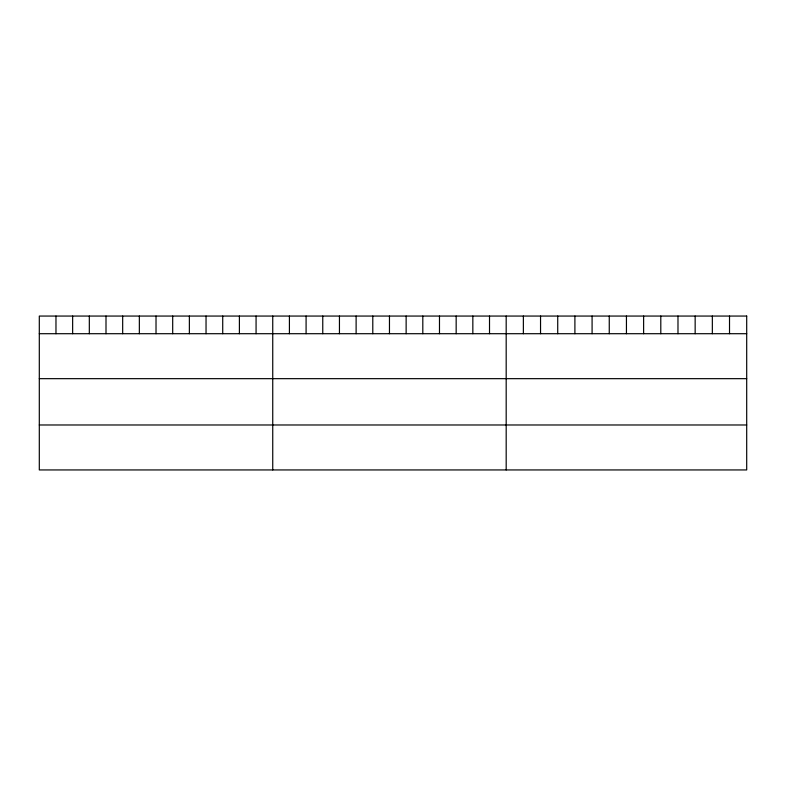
<?xml version="1.0" encoding="UTF-8"?>
<svg xmlns="http://www.w3.org/2000/svg" width="786" height="786" viewBox="0 0 786 786"><rect width="100%" height="100%" fill="white"/><g stroke="black" fill="none" stroke-linecap="round" stroke-linejoin="round"><path stroke-width="1.18" d="M39.3 333.706L746.7 333.706M39.3 378.665L746.7 378.665M39.3 424.98L746.7 424.98M729.516 316.06L729.516 333.706M712.342 316.06L712.342 333.706M695.158 316.06L695.158 333.706M677.984 316.06L677.984 333.706M660.8 316.06L660.8 333.706M643.626 316.06L643.626 333.706M626.442 316.06L626.442 333.706M609.258 316.06L609.258 333.706M592.084 316.06L592.084 333.706M574.9 316.06L574.9 333.706M557.726 316.06L557.726 333.706M540.542 316.06L540.542 333.706M523.368 316.06L523.368 333.706M506.184 316.06L506.184 469.94M489.511 316.06L489.511 333.706M472.838 316.06L472.838 333.706M456.165 316.06L456.165 333.706M439.482 316.06L439.482 333.706M422.809 316.06L422.809 333.706M406.136 316.06L406.136 333.706M389.463 316.06L389.463 333.706M372.79 316.06L372.79 333.706M356.117 316.06L356.117 333.706M339.444 316.06L339.444 333.706M322.761 316.06L322.761 333.706M306.088 316.06L306.088 333.706M289.415 316.06L289.415 333.706M272.742 316.06L272.742 469.94M256.069 316.06L256.069 333.706M239.396 316.06L239.396 333.706M222.723 316.06L222.723 333.706M206.04 316.06L206.04 333.706M189.367 316.06L189.367 333.706M172.694 316.06L172.694 333.706M156.021 316.06L156.021 333.706M139.348 316.06L139.348 333.706M122.675 316.06L122.675 333.706M106.002 316.06L106.002 333.706M89.319 316.06L89.319 333.706M72.646 316.06L72.646 333.706M55.973 316.06L55.973 333.706M746.7 316.06L39.3 316.06L39.3 469.94L746.7 469.94L746.7 316.06"/></g></svg>
